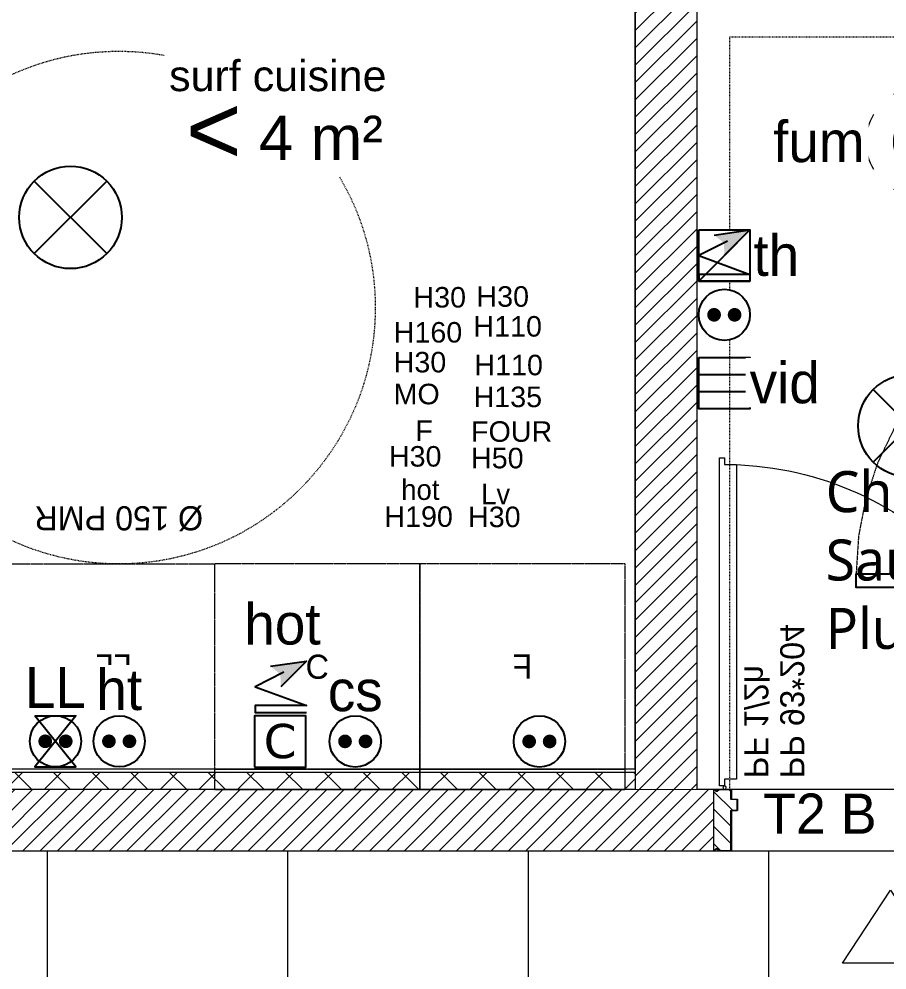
# Model space of a CAD drawing. Header units: centimetres. Extents: x 2191 to 12545, y -680 to 18662.
# Drawn here: x 9735.6 to 9989.4, y 9056.5 to 9334.7 of the extents above; entities that cross this region are included whole.
import ezdxf

# ---------------------------------------------------------------- set-up
doc = ezdxf.new("R2010")
doc.units = ezdxf.units.CM
for name, pattern in [('Style de ligne -13', [0.147638, 0.098425, -0.049213]), ('Style de ligne -18', [0.164042, 0.054681, -0.109361]), ('Style de ligne -5', [0.20828, 0.069425, -0.138855]), ('VW-01', [0.41656, 0.20828, -0.20828])]:
    doc.linetypes.add(name, pattern=pattern)
for name, color, linetype in [('B Aménagement intérieur', 252, 'Continuous'), ('B GÈnÈral_Hatch', 252, 'Continuous'), ('B Général', 252, 'Continuous'), ('C ANNOTATIONS-PMR', 252, 'Style de ligne -5'), ('C ANNOTATIONS-prestations', 252, 'Continuous'), ('C ANNOTATIONS-prestations_Hatch', 252, 'Continuous'), ('C ANNOTATIONS-texte', 252, 'Continuous'), ('D SURFACES-shab', 252, 'Continuous'), ('prlm-CHAUFF', 4, 'Continuous'), ('prlm-EAU-EF', 161, 'Continuous')]:
    doc.layers.add(name, color=color, linetype=linetype)
for name, color, linetype, lineweight in [('prlm-ELEC-CFA', 1, 'Continuous', 25), ('prlm-ELEC-CFO', 1, 'Continuous', 25), ('prlm-ELEC-SSI', 6, 'Continuous', 25)]:
    doc.layers.add(name, color=color, linetype=linetype, lineweight=lineweight)
doc.styles.add('Arial', font='arial.ttf')
doc.styles.add('Eurostile', font='Eurosti.TTF')
doc.styles.add('Eurostile (bold)', font='Eurostib.TTF')
doc.styles.add('Eurostile (italic)', font='Eurostib.TTF')
doc.styles.add('prlm-chauff', font='trebucbi.ttf', dxfattribs={"height": 18})
doc.styles.add('prlm-elec-cfa', font='comic.ttf', dxfattribs={"height": 12})
doc.styles.add('prlm-elec-cfo', font='comic.ttf', dxfattribs={"height": 12})
doc.styles.add('prlm-elec-ssi', font='comic.ttf', dxfattribs={"height": 12})
doc.styles.add('prlm-sejc', font='arial.ttf', dxfattribs={"height": 20})
doc.styles.get("Standard").update_dxf_attribs({"font": 'isocp.shx', "height": 15})
pattern_1 = [(45, (-631.1073, 4809.0284), (2.4253472, -2.6458333), [])]
pattern_2 = [(45, (0, 0), (2.42535, -2.64583), [])]

# ---------------------------------------------------------------- blocks, each defined once
blk = doc.blocks.new('PP 80')
at = {"layer": 'B Général', "flags": 128}
blk.add_lwpolyline([(-43, 2.5), (-43, 85.5), (-39, 85.5), (-39, 2.5)], close=True, dxfattribs=at)
at = {"layer": 'B Général', "linetype": 'Style de ligne -18', "lineweight": 5, "flags": 128}
blk.add_lwpolyline([(46, 2.5), (45.27, 13.33), (43.1, 23.98), (39.53, 34.26), (34.61, 44), (28.44, 53.03), (21.1, 61.19), (12.74, 68.35), (3.5, 74.38), (-6.47, 79.18), (-17, 82.67), (-27.91, 84.79), (-39, 85.5)], dxfattribs=at)
at = {"layer": 'B Général', "color": 7, "linetype": 'Continuous', "lineweight": 5, "flags": 128}
for points in [[(-45, 2.5), (-43, 2.5), (-43, 0), (-40, 0), (-40, -2.5), (-45, -2.5)], [(48, 2.5), (46, 2.5), (46, 0), (43, 0), (43, -2.5), (48, -2.5), (48, -2.5), (48, -2.5), (48, 1.79), (48, 1.79)]]:
    blk.add_lwpolyline(points, close=True, dxfattribs=at)
at = {"layer": 'C ANNOTATIONS-prestations', "insert": (-37.5, 32.5), "char_height": 5.8825, "attachment_point": 1, "rotation": 90, "line_spacing_factor": 0.894142, "style": 'Eurostile'}
blk.add_mtext('PP 83 x 204', dxfattribs=at)
blk = doc.blocks.new('Groupe-139-1')
at = {"layer": 'B Général', "color": 154, "linetype": 'VW-01', "lineweight": 5, "true_color": 0x0053a6, "flags": 128}
blk.add_lwpolyline([(10574.45, 4300.4), (10694.45, 4300.4), (10694.45, 4520.4), (10574.45, 4520.4)], close=True, dxfattribs=at)
at = {"layer": 'D SURFACES-shab', "color": 1, "lineweight": 18, "true_color": 0xff0000, "flags": 128}
blk.add_lwpolyline([(10564.87, 4883.39), (10564.87, 4300.38), (10694.46, 4300.38), (10694.46, 4524.41), (10729.46, 4524.41), (10729.46, 4455.39), (10998.04, 4455.39), (10998.04, 4883.39)], close=True, dxfattribs=at)
at = {"layer": 'B Général', "color": 7, "rotation": 90}
blk.add_blockref('PP 80', (10696.95, 4402.41), dxfattribs=at)
blk = doc.blocks.new('Rond 150_PMR')
at = {"layer": 'B Général', "color": 154, "linetype": 'VW-01', "lineweight": 5, "true_color": 0x0053a6}
blk.add_circle((0, 0), 75, dxfattribs=at)
at = {"layer": 'B Général', "color": 154, "true_color": 0x0053a6, "insert": (-61.5, 0), "char_height": 7.059, "attachment_point": 5, "rotation": 90, "line_spacing_factor": 0.894142, "style": 'Eurostile (italic)'}
blk.add_mtext('Ø 150 PMR', dxfattribs=at)
blk = doc.blocks.new('Lave Linge')
at = {"layer": 'B Général', "color": 7, "linetype": 'Style de ligne -13', "lineweight": 5, "flags": 128}
blk.add_lwpolyline([(-29.47, 30), (-29.47, 36), (30.53, 36), (30.53, 30)], dxfattribs=at)
blk.add_lwpolyline([(-29.47, 30), (30.53, 30), (30.53, -30), (-29.47, -30)], close=True, dxfattribs=at)
at = {"layer": 'B Général', "color": 7, "insert": (0, 0), "char_height": 7.059, "attachment_point": 5, "line_spacing_factor": 0.894142, "style": 'Eurostile'}
blk.add_mtext('LL', dxfattribs=at)
blk = doc.blocks.new('Frigo')
at = {"layer": 'B Général', "color": 7, "linetype": 'Style de ligne -13', "lineweight": 5, "flags": 128}
blk.add_lwpolyline([(-30, 30), (30, 30), (30, -30), (-30, -30)], close=True, dxfattribs=at)
blk.add_lwpolyline([(30, -30), (30, -36), (-30, -36), (-30, -30)], dxfattribs=at)
at = {"layer": 'B Général', "color": 7, "insert": (0, 0), "char_height": 7.06, "attachment_point": 5, "line_spacing_factor": 0.894142, "style": 'Eurostile'}
blk.add_mtext('F', dxfattribs=at)
blk = doc.blocks.new('Cuisson')
at = {"layer": 'B Général', "color": 7, "linetype": 'Style de ligne -13', "lineweight": 5, "flags": 128}
blk.add_lwpolyline([(-30, 30), (-30, 36), (30, 36), (30, 30)], dxfattribs=at)
blk.add_lwpolyline([(-30, 30), (30, 30), (30, -30), (-30, -30)], close=True, dxfattribs=at)
at = {"layer": 'B Général', "color": 7, "insert": (0, 0), "char_height": 7.06, "attachment_point": 5, "line_spacing_factor": 0.894142, "style": 'Eurostile'}
blk.add_mtext('C', dxfattribs=at)
blk = doc.blocks.new('T2 S307 (2D)')
at = {"layer": 'B GÈnÈral_Hatch', "linetype": 'Continuous', "lineweight": 5, "true_color": 0x808080}
h = blk.add_hatch(dxfattribs=at)
h.set_pattern_fill('02_ISOLANT', color=8, style=0, pattern_type=2)
h.set_pattern_definition([(45, (0, 0), (-5.65685, 5.65685), []), (135, (0, 0), (5.65685, 5.65685), [])])
h.paths.add_polyline_path([(53.81, -286.49), (53.81, -291.49), (356.81, -291.49), (356.81, -286.49)])
at = {"layer": 'B Général', "color": 7, "linetype": 'Continuous', "lineweight": 5}
for p, q in [((53.81, -285.49), (356.81, -285.49)), ((53.81, -286.49), (356.81, -286.49)), ((53.81, -291.49), (356.81, -291.49))]:
    blk.add_line(p, q, dxfattribs=at)
at = {"layer": 'B Général', "color": 7, "linetype": 'Continuous', "lineweight": 13}
for p, q in [((53.81, -285.49), (356.81, -285.49)), ((53.81, -291.49), (356.81, -291.49))]:
    blk.add_line(p, q, dxfattribs=at)
at = {"layer": 'D SURFACES-shab', "color": 1, "lineweight": 18, "true_color": 0xff0000, "flags": 128}
blk.add_lwpolyline([(53.81, -225.58), (53.81, -285.49), (356.81, -285.59), (356.81, 291.51), (4.57, 291.51), (4.57, 34.39), (4.57, 34.39), (4.57, -30.61), (4.57, -30.61), (4.57, -158.57), (34.57, -158.57), (34.57, -225.59)], close=True, dxfattribs=at)
at = {"layer": 'B Général', "color": 7, "rotation": 180}
blk.add_blockref('Lave Linge', (204.34, -255.59), dxfattribs=at)
at = {"layer": 'B Général', "color": 7, "xscale": -1, "rotation": 180}
blk.add_blockref('Cuisson', (263.81, -255.59), dxfattribs=at)
at = {"layer": 'B Général', "color": 7, "xscale": -1}
blk.add_blockref('Frigo', (323.81, -255.59), dxfattribs=at)
at = {"layer": 'C ANNOTATIONS-PMR', "color": 7, "rotation": 90}
blk.add_blockref('Rond 150_PMR', (205.77, -150.59), dxfattribs=at)
blk = doc.blocks.new('PP 93_204 PF1_2h mur20')
at = {"layer": 'B GÈnÈral_Hatch', "linetype": 'Continuous', "lineweight": 5}
h = blk.add_hatch(dxfattribs=at)
h.set_pattern_fill('50_BETON', style=0, pattern_type=2)
h.set_pattern_definition(pattern_2)
edge = h.paths.add_edge_path()
edge.add_line((-51.6, -8.95), (-50.94, -8.37))
edge.add_line((-50.94, -8.37), (-50.93, -8.36))
edge.add_arc((-50.79, -8.52), 0.2, 48.9909, 131.0091, ccw=False)
edge.add_line((-50.66, -8.36), (-50.65, -8.37))
edge.add_line((-50.65, -8.37), (-50.1, -8.86))
edge.add_line((-50.1, -8.86), (-50.1, -8.86))
edge.add_arc((-50.06, -8.82), 0.05, 228.9909, 270)
edge.add_line((-50.06, -8.87), (-50.06, -8.87))
edge.add_line((-50.06, -8.87), (-46.7, -8.87))
edge.add_line((-46.7, -8.87), (-46.69, -8.87))
edge.add_arc((-46.69, -8.83), 0.0435, 270, 360)
edge.add_line((-46.65, -8.83), (-46.65, 2.7))
edge.add_arc((-46.48, 2.7), 0.174, 90, 180, ccw=False)
edge.add_line((-46.48, 2.87), (-46.45, 2.87))
edge.add_line((-46.45, 2.87), (-44.9, 2.87))
edge.add_line((-44.9, 2.87), (-44.89, 2.87))
edge.add_arc((-44.89, 2.91), 0.0435, 270, 360)
edge.add_line((-44.85, 2.91), (-44.85, 5.96))
edge.add_arc((-44.89, 5.96), 0.0435, 0, 90)
edge.add_line((-44.89, 6), (-44.9, 6))
edge.add_line((-44.9, 6), (-46.45, 6))
edge.add_line((-46.45, 6), (-46.48, 6))
edge.add_arc((-46.48, 6.17), 0.174, 180, 270, ccw=False)
edge.add_line((-46.65, 6.17), (-46.65, 8.83))
edge.add_arc((-46.69, 8.83), 0.0435, 0, 90)
edge.add_line((-46.69, 8.87), (-46.7, 8.87))
edge.add_line((-46.7, 8.87), (-50.06, 8.87))
edge.add_line((-50.06, 8.87), (-50.06, 8.87))
edge.add_arc((-50.06, 8.82), 0.05, 90, 131.0091)
edge.add_line((-50.1, 8.86), (-50.1, 8.86))
edge.add_line((-50.1, 8.86), (-50.65, 8.37))
edge.add_line((-50.65, 8.37), (-50.66, 8.37))
edge.add_arc((-50.79, 8.52), 0.2, 233.0967, 311.0091, ccw=False)
edge.add_line((-50.91, 8.36), (-50.92, 8.36))
edge.add_line((-50.92, 8.36), (-51.44, 8.81))
edge.add_line((-51.44, 8.81), (-51.44, 8.81))
edge.add_line((-51.44, 8.81), (-51.6, 8.95))
edge.add_line((-51.6, 8.95), (-51.6, -8.95))
h = blk.add_hatch(dxfattribs=at)
h.set_pattern_fill('50_BETON', style=0, pattern_type=2)
h.set_pattern_definition(pattern_2)
edge = h.paths.add_edge_path()
edge.add_line((51.6, -8.95), (50.94, -8.37))
edge.add_line((50.94, -8.37), (50.93, -8.36))
edge.add_arc((50.79, -8.52), 0.2, 48.9909, 131.0091)
edge.add_line((50.66, -8.36), (50.65, -8.37))
edge.add_line((50.65, -8.37), (50.1, -8.86))
edge.add_line((50.1, -8.86), (50.1, -8.86))
edge.add_arc((50.06, -8.82), 0.05, 270, 311.0091, ccw=False)
edge.add_line((50.06, -8.87), (50.06, -8.87))
edge.add_line((50.06, -8.87), (46.7, -8.87))
edge.add_line((46.7, -8.87), (46.69, -8.87))
edge.add_arc((46.69, -8.83), 0.0435, 180, 270, ccw=False)
edge.add_line((46.65, -8.83), (46.65, 2.7))
edge.add_arc((46.48, 2.7), 0.174, 0, 90)
edge.add_line((46.48, 2.87), (46.45, 2.87))
edge.add_line((46.45, 2.87), (44.9, 2.87))
edge.add_line((44.9, 2.87), (44.89, 2.87))
edge.add_arc((44.89, 2.91), 0.0435, 180, 270, ccw=False)
edge.add_line((44.85, 2.91), (44.85, 5.96))
edge.add_arc((44.89, 5.96), 0.0435, 90, 180, ccw=False)
edge.add_line((44.89, 6), (44.9, 6))
edge.add_line((44.9, 6), (46.45, 6))
edge.add_line((46.45, 6), (46.48, 6))
edge.add_arc((46.48, 6.17), 0.174, 270, 360)
edge.add_line((46.65, 6.17), (46.65, 8.83))
edge.add_arc((46.69, 8.83), 0.0435, 90, 180, ccw=False)
edge.add_line((46.69, 8.87), (46.7, 8.87))
edge.add_line((46.7, 8.87), (50.06, 8.87))
edge.add_line((50.06, 8.87), (50.06, 8.87))
edge.add_arc((50.06, 8.82), 0.05, 48.9909, 90, ccw=False)
edge.add_line((50.1, 8.86), (50.1, 8.86))
edge.add_line((50.1, 8.86), (50.65, 8.37))
edge.add_line((50.65, 8.37), (50.66, 8.37))
edge.add_arc((50.79, 8.52), 0.2, 228.9909, 306.9033)
edge.add_line((50.91, 8.36), (50.92, 8.36))
edge.add_line((50.92, 8.36), (51.44, 8.81))
edge.add_line((51.44, 8.81), (51.44, 8.81))
edge.add_line((51.44, 8.81), (51.6, 8.95))
edge.add_line((51.6, 8.95), (51.6, -8.95))
at = {"layer": 'B Général', "linetype": 'Style de ligne -13', "lineweight": 5}
for p, q in [((46.7, 9), (-46.7, 9)), ((46.7, -9), (-46.7, -9))]:
    blk.add_line(p, q, dxfattribs=at)
at = {"layer": 'B Général', "color": 7, "linetype": 'Continuous', "lineweight": 5, "flags": 128}
blk.add_lwpolyline([(45, 12), (48.5, 12), (48.5, 10), (50, 10), (50.01, 106), (48.51, 106), (48.51, 104), (45.01, 104)], close=True, dxfattribs=at)
at = {"layer": 'B Général', "linetype": 'Continuous', "lineweight": 5, "flags": 128}
for points in [[(-46.5, 8.83), (-46.5, 6.17, 0.414214), (-46.46, 6.13), (-46.45, 6.13), (-44.9, 6.13), (-44.87, 6.13, -0.414214), (-44.7, 5.96), (-44.7, 2.91, -0.414214), (-44.87, 2.74), (-44.9, 2.74), (-46.45, 2.74), (-46.46, 2.74, 0.414214), (-46.5, 2.7), (-46.5, -8.83, -0.414214), (-46.67, -9), (-46.7, -9), (-50.06, -9), (-50.07, -9, -0.18087), (-50.2, -8.95), (-50.2, -8.95), (-50.76, -8.47), (-50.76, -8.46, 0.373975), (-50.83, -8.46), (-50.83, -8.47), (-51.49, -9.04), (-51.6, -8.95), (-50.94, -8.37), (-50.93, -8.36, -0.373975), (-50.66, -8.36), (-50.65, -8.37), (-50.1, -8.86), (-50.1, -8.86, 0.18087), (-50.06, -8.87), (-50.06, -8.87), (-46.7, -8.87), (-46.69, -8.87, 0.414214), (-46.65, -8.83), (-46.65, 2.7, -0.414214), (-46.48, 2.87), (-46.45, 2.87), (-44.9, 2.87), (-44.89, 2.87, 0.414214), (-44.85, 2.91), (-44.85, 5.96, 0.414214), (-44.89, 6), (-44.9, 6), (-46.45, 6), (-46.48, 6, -0.414214), (-46.65, 6.17), (-46.65, 8.83, 0.414214), (-46.69, 8.87), (-46.7, 8.87), (-50.06, 8.87), (-50.06, 8.87, 0.18087), (-50.1, 8.86), (-50.1, 8.86), (-50.65, 8.37), (-50.66, 8.37, -0.353689), (-50.91, 8.36), (-50.92, 8.36), (-51.44, 8.81), (-51.44, 8.81), (-51.6, 8.95), (-51.49, 9.04), (-50.88, 8.51, 0.385556), (-50.77, 8.46), (-50.76, 8.47), (-50.2, 8.95), (-50.2, 8.95, -0.18087), (-50.07, 9), (-50.06, 9), (-46.7, 9), (-46.67, 9, -0.414214)], [(46.5, 8.83), (46.5, 6.17, -0.414214), (46.46, 6.13), (46.45, 6.13), (44.9, 6.13), (44.87, 6.13, 0.414214), (44.7, 5.96), (44.7, 2.91, 0.414214), (44.87, 2.74), (44.9, 2.74), (46.45, 2.74), (46.46, 2.74, -0.414214), (46.5, 2.7), (46.5, -8.83, 0.414214), (46.67, -9), (46.7, -9), (50.06, -9), (50.07, -9, 0.18087), (50.2, -8.95), (50.2, -8.95), (50.76, -8.47), (50.76, -8.46, -0.373975), (50.83, -8.46), (50.83, -8.47), (51.49, -9.04), (51.6, -8.95), (50.94, -8.37), (50.93, -8.36, 0.373975), (50.66, -8.36), (50.65, -8.37), (50.1, -8.86), (50.1, -8.86, -0.18087), (50.06, -8.87), (50.06, -8.87), (46.7, -8.87), (46.69, -8.87, -0.414214), (46.65, -8.83), (46.65, 2.7, 0.414214), (46.48, 2.87), (46.45, 2.87), (44.9, 2.87), (44.89, 2.87, -0.414214), (44.85, 2.91), (44.85, 5.96, -0.414214), (44.89, 6), (44.9, 6), (46.45, 6), (46.48, 6, 0.414214), (46.65, 6.17), (46.65, 8.83, -0.414214), (46.69, 8.87), (46.7, 8.87), (50.06, 8.87), (50.06, 8.87, -0.18087), (50.1, 8.86), (50.1, 8.86), (50.65, 8.37), (50.66, 8.37, 0.353689), (50.91, 8.36), (50.92, 8.36), (51.44, 8.81), (51.44, 8.81), (51.6, 8.95), (51.49, 9.04), (50.88, 8.51, -0.385556), (50.77, 8.46), (50.76, 8.47), (50.2, 8.95), (50.2, 8.95, 0.18087), (50.07, 9), (50.06, 9), (46.7, 9), (46.67, 9, 0.414214)]]:
    blk.add_lwpolyline(points, format="xyb", close=True, dxfattribs=at)
at = {"layer": 'B Général', "color": 250, "linetype": 'Continuous', "lineweight": 5, "true_color": 0x444444, "flags": 128}
blk.add_lwpolyline([(0, -20.5), (-14, -41.85), (14, -41.85)], close=True, dxfattribs=at)
at = {"layer": 'B Général', "linetype": 'Continuous', "lineweight": 5}
blk.add_circle((48.5, 9.5), 0.5, dxfattribs=at)
at = {"layer": 'B Général', "color": 7, "linetype": 'Continuous', "lineweight": 5}
blk.add_arc((48.5, 9.5), 94.5, 90, 181.2323, dxfattribs=at)
at = {"layer": 'C ANNOTATIONS-prestations', "insert": (25.17, 12.23), "char_height": 7.059, "attachment_point": 1, "rotation": 90, "line_spacing_factor": 0.894142, "style": 'Eurostile'}
blk.add_mtext('PP 93*204\\PPF 1/2h\\P', dxfattribs=at)
blk = doc.blocks.new('xi.4m²')
at = {"color": 0}
blk.add_wipeout([(-34.54, 20.54), (34.54, 20.54), (34.54, -20.54), (-34.54, -20.54)], dxfattribs=at).dxf.layer = 'prlm-ELEC-CFO'
at = {"layer": 'prlm-ELEC-CFO', "color": 0, "attachment_point": 6, "line_spacing_factor": 0.8, "style": 'prlm-sejc'}
for s, insert, char_height in [('surf cuisine', (30.36, 8.9), 9), ('4 m²', (29.31, -9.19), 13)]:
    blk.add_mtext(s, dxfattribs=dict(at, insert=insert, char_height=char_height))
at = {"layer": 'prlm-ELEC-CFO', "color": 0, "style": 'prlm-sejc', "flags": 8}
blk.add_attdef('?', (-28.3, -16.79), '', height=20, dxfattribs=at)
blk = doc.blocks.new('xi.PTCE')
at = {"layer": 'prlm-ELEC-CFO', "color": 0}
for points in [[(-10.61, 10.61), (10.61, -10.61)], [(10.61, 10.61), (-10.61, -10.61)]]:
    blk.add_lwpolyline(points, dxfattribs=at)
at = {"layer": 'prlm-ELEC-CFO', "color": 0, "linetype": 'ByBlock'}
blk.add_circle((0, 0), 15, dxfattribs=at)
blk = doc.blocks.new('xi.PCHT')
at = {"color": 0, "lineweight": 5}
blk.add_wipeout([(-7.5, -7.5), (7.5, -7.5), (7.5, 7.5), (-7.5, 7.5)], dxfattribs=at).dxf.layer = 'prlm-ELEC-CFO'
at = {"layer": 'prlm-ELEC-CFO', "color": 0, "linetype": 'ByBlock', "lineweight": 5, "const_width": 2}
for points in [[(-4, 0, 1), (-2, 0, 1)], [(2, 0, 1), (4, 0, 1)]]:
    blk.add_lwpolyline(points, format="xyb", close=True, dxfattribs=at)
at = {"layer": 'prlm-ELEC-CFO', "color": 0, "linetype": 'ByBlock', "lineweight": -2}
blk.add_circle((0, 0), 7.5, dxfattribs=at)
blk = doc.blocks.new('xi.PC')
at = {"color": 0, "lineweight": 5}
blk.add_wipeout([(-7.5, -7.5), (7.5, -7.5), (7.5, 7.5), (-7.5, 7.5)], dxfattribs=at).dxf.layer = 'prlm-ELEC-CFO'
at = {"layer": 'prlm-ELEC-CFO', "color": 0, "linetype": 'ByBlock', "lineweight": 5, "const_width": 2}
for points in [[(-4, 0, 1), (-2, 0, 1)], [(2, 0, 1), (4, 0, 1)]]:
    blk.add_lwpolyline(points, format="xyb", close=True, dxfattribs=at)
at = {"layer": 'prlm-ELEC-CFO', "color": 0, "linetype": 'ByBlock', "lineweight": -2}
blk.add_circle((0, 0), 7.5, dxfattribs=at)
blk = doc.blocks.new('xi.SF32')
at = {"layer": 'prlm-ELEC-CFO', "color": 0, "flags": 128}
blk.add_lwpolyline([(-7.5, -7.5), (7.5, -7.5), (7.5, 7.5), (-7.5, 7.5)], close=True, dxfattribs=at)
at = {"layer": 'prlm-ELEC-CFO', "color": 0, "linetype": 'ByBlock', "insert": (0, 0), "char_height": 10, "width": 11.36, "attachment_point": 5}
blk.add_mtext('{\\fVerdana|b0|i0|c0|p34;C}', dxfattribs=at)
blk = doc.blocks.new('xi.PCS')
at = {"color": 0, "lineweight": 5}
blk.add_wipeout([(-7.5, -7.5), (7.5, -7.5), (7.5, 7.5), (-7.5, 7.5)], dxfattribs=at).dxf.layer = 'prlm-ELEC-CFO'
at = {"layer": 'prlm-ELEC-CFO', "color": 0, "linetype": 'ByBlock', "lineweight": 5, "const_width": 2}
for points in [[(-4, 0, 1), (-2, 0, 1)], [(2, 0, 1), (4, 0, 1)]]:
    blk.add_lwpolyline(points, format="xyb", close=True, dxfattribs=at)
at = {"layer": 'prlm-ELEC-CFO', "color": 0, "linetype": 'ByBlock', "lineweight": -2}
blk.add_circle((0, 0), 7.5, dxfattribs=at)
blk = doc.blocks.new('xi.LL')
at = {"color": 0, "lineweight": 5}
blk.add_wipeout([(-7.5, -7.5), (7.5, -7.5), (7.5, 7.5), (-7.5, 7.5)], dxfattribs=at).dxf.layer = 'prlm-ELEC-CFO'
at = {"layer": 'prlm-ELEC-CFO', "color": 0, "linetype": 'ByBlock', "lineweight": 5, "const_width": 2}
for points in [[(-4, 0, 1), (-2, 0, 1)], [(2, 0, 1), (4, 0, 1)]]:
    blk.add_lwpolyline(points, format="xyb", close=True, dxfattribs=at)
at = {"layer": 'prlm-ELEC-CFO', "color": 0, "linetype": 'ByBlock', "lineweight": -2}
blk.add_circle((0, 0), 7.5, dxfattribs=at)
blk = doc.blocks.new('xi.LLrob')
at = {"layer": 'prlm-EAU-EF', "color": 0}
blk.add_lwpolyline([(-6, 7.5), (6, 7.5), (-6, -7.5), (6, -7.5)], close=True, dxfattribs=at)
blk = doc.blocks.new('xi.FUM')
at = {"color": 0}
blk.add_wipeout([(-10.61, -10.61), (-15, 0), (-10.61, 10.61), (0, 15), (10.61, 10.61), (15, 0), (10.61, -10.61), (0, -15)], dxfattribs=at).dxf.layer = 'prlm-ELEC-SSI'
at = {"layer": 'prlm-ELEC-SSI', "color": 0}
for points in [[(-2.12, 2.12), (2.12, -2.12)], [(2.12, 2.12), (-2.12, -2.12)]]:
    blk.add_lwpolyline(points, dxfattribs=at)
blk.add_circle((0, 0), 3, dxfattribs=at)
at = {"layer": 'prlm-ELEC-SSI', "color": 0, "lineweight": 13}
for radius, start, end in [(16, 60, 120), (16, 150, 210), (8, 60, 120), (16, 330, 30), (8, 150, 210), (8, 330, 30), (8, 240, 300), (16, 240, 300)]:
    blk.add_arc((0, 0), radius, start, end, dxfattribs=at)
blk = doc.blocks.new('xi.VID')
at = {"layer": 'prlm-ELEC-CFA', "color": 0, "linetype": 'ByBlock', "lineweight": -2, "flags": 128}
blk.add_lwpolyline([(-7.5, 7.5), (7.5, 7.5), (7.5, -7.5), (-7.5, -7.5)], close=True, dxfattribs=at)
at = {"layer": 'prlm-ELEC-CFA', "color": 0}
for points in [[(-7.5, 2.5), (7.5, 2.5)], [(-7.5, -2.5), (7.5, -2.5)]]:
    blk.add_lwpolyline(points, dxfattribs=at)
blk = doc.blocks.new('xi.TH')
at = {"color": 0, "lineweight": 5}
blk.add_wipeout([(-7.5, -7.5), (7.5, -7.5), (7.5, 7.5), (-7.5, 7.5)], dxfattribs=at).dxf.layer = 'prlm-ELEC-CFA'
at = {"layer": 'prlm-ELEC-CFA', "lineweight": 5}
blk.add_hatch(color=0, dxfattribs=at).paths.add_polyline_path([(-3, 6), (-0.1, 3.7), (0, 0), (7.5, 7.5)])
at = {"layer": 'prlm-ELEC-CFA', "color": 0}
for points in [[(-3, 6), (7.5, 7.5), (0, 0)], [(0.95, 4.23), (-7.5, 0), (7.5, -5.5), (-7.5, -5.5), (-7.5, -7.5), (7.5, -7.5)]]:
    blk.add_lwpolyline(points, dxfattribs=at)
blk = doc.blocks.new('xi.TH-ch')
at = {"layer": 'prlm-CHAUFF', "color": 0, "linetype": 'ByBlock', "lineweight": -2, "flags": 128}
blk.add_lwpolyline([(-7.5, 7.5), (7.5, 7.5), (7.5, -7.5), (-7.5, -7.5)], close=True, dxfattribs=at)
at = {"layer": 'prlm-CHAUFF', "color": 0}
blk.add_lwpolyline([(-7.5, -7.5), (7.5, 7.5)], dxfattribs=at)
blk = doc.blocks.new('xi.hot')
at = {"layer": 'prlm-ELEC-CFO', "lineweight": 5}
blk.add_hatch(color=0, dxfattribs=at).paths.add_polyline_path([(-3, 6), (-0.1, 3.7), (0, 0), (7.5, 7.5)])
at = {"layer": 'prlm-ELEC-CFO', "color": 0}
for points in [[(-3, 6), (7.5, 7.5), (0, 0)], [(0.95, 4.23), (-7.5, 0), (7.5, -5.5), (-7.5, -5.5), (-7.5, -7.5), (7.5, -7.5)]]:
    blk.add_lwpolyline(points, dxfattribs=at)

msp = doc.modelspace()

# ---------------------------------------------------------------- hatches: boundary and pattern name
at = {"layer": 'B GÈnÈral_Hatch', "linetype": 'Continuous', "lineweight": 5}
h = msp.add_hatch(dxfattribs=at)
h.set_pattern_fill('50_BETON', style=0, pattern_type=2)
h.set_pattern_definition(pattern_1)
h.paths.add_polyline_path([(9915.76, 9109.41), (9933.76, 9109.41), (9933.76, 9918.53), (9915.76, 9918.53)])
h = msp.add_hatch(dxfattribs=at)
h.set_pattern_fill('50_BETON', style=0, pattern_type=2)
h.set_pattern_definition(pattern_1)
h.paths.add_polyline_path([(9558.52, 9109.37), (9558.52, 9091.37), (9938.76, 9091.39), (9938.76, 9109.39)])
at = {"layer": 'C ANNOTATIONS-prestations_Hatch', "linetype": 'Continuous', "lineweight": 9, "true_color": 0x989898}
h = msp.add_hatch(dxfattribs=at)
h.set_pattern_fill('DALETTES TERRASSE 50X50', color=252, scale=1.406016, style=0, pattern_type=2)
h.set_pattern_definition([(0, (8900.25, 8961.325), (4e-15, -70.3008), []), (270, (8900.25, 8961.325), (70.3008, 0), [])])
h.paths.add_polyline_path([(8429.69, 9091.33), (8429.69, 7874.22), (8559.69, 7874.22), (8559.69, 8360.42), (8583.34, 8360.42), (8583.34, 8525.42), (8558.38, 8525.42), (8558.38, 8946.42), (9181.69, 8946.42), (9181.69, 8961.44), (10800.34, 8961.33), (10800.34, 9091.33)])

# ---------------------------------------------------------------- linework, layer by layer
at = {"layer": 'B Général', "color": 7, "linetype": 'Continuous', "lineweight": 18}
for p, q in [((9915.76, 9918.53), (9915.76, 9109.41)), ((9933.76, 9918.53), (9933.76, 9109.41)), ((9558.52, 9109.37), (9938.76, 9109.39)), ((9558.52, 9091.37), (9938.76, 9091.39))]:
    msp.add_line(p, q, dxfattribs=at)
at = {"layer": 'B Général', "color": 7, "linetype": 'Continuous', "lineweight": 5}
for p, q in [((9915.76, 9918.53), (9915.76, 9109.41)), ((9933.76, 9918.53), (9933.76, 9109.41)), ((9558.52, 9109.37), (9938.76, 9109.39)), ((9938.76, 9091.39), (9938.76, 9109.39)), ((9558.52, 9091.37), (9938.76, 9091.39))]:
    msp.add_line(p, q, dxfattribs=at)
at = {"layer": 'C ANNOTATIONS-prestations', "color": 7, "linetype": 'Continuous', "lineweight": 5, "flags": 128}
msp.add_lwpolyline([(8429.69, 9091.33), (8429.69, 7874.22), (8559.69, 7874.22), (8559.69, 8360.42), (8583.34, 8360.42), (8583.34, 8525.42), (8558.38, 8525.42), (8558.38, 8946.42), (9181.69, 8946.42), (9181.69, 8961.44), (10800.34, 8961.33), (10800.34, 9091.33)], close=True, dxfattribs=at)

# ---------------------------------------------------------------- block references
at = {"layer": 'B Aménagement intérieur', "color": 7}
for name, p in [('T2 S307 (2D)', (9558.95, 9400.9)), ('Groupe-139-1', (-631.11, 4809.03))]:
    msp.add_blockref(name, p, dxfattribs=at)
at = {"layer": 'B Général', "color": 7, "xscale": -1, "rotation": 0.003575057043763152}
msp.add_blockref('PP 93_204 PF1_2h mur20', (9990.36, 9100.4), dxfattribs=at)
at = {"layer": 'prlm-ELEC-CFA'}
msp.add_blockref('xi.VID', (9941.8, 9228.23), dxfattribs=at)
at = {"layer": 'prlm-ELEC-CFO'}
for name, p in [('xi.PTCE', (9750.6, 9276.69)), ('xi.PTCE', (9995.91, 9215.7)), ('xi.hot', (9812.08, 9139.38)), ('xi.SF32', (9811.88, 9123.41))]:
    msp.add_blockref(name, p, dxfattribs=at)

# ---------------------------------------------------------------- texts
at = {"layer": 'C ANNOTATIONS-texte', "color": 7, "insert": (9995.08, 9108.14), "char_height": 11.765, "width": 98.5279, "attachment_point": 2, "line_spacing_factor": 0.894142, "style": 'Eurostile (bold)'}
msp.add_mtext('T2 B {\\fEurostile|b0|i0|c0|p0;- S307}', dxfattribs=at)
at = {"layer": 'prlm-CHAUFF', "insert": (9971.43, 9202.47), "char_height": 12, "width": 189.924, "attachment_point": 1, "style": 'prlm-chauff'}
msp.add_mtext('Chaudière individuelle Saunier Duval Thema Plus Condens F30 ', dxfattribs=at)
at = {"layer": 'prlm-ELEC-CFO', "lineweight": 25, "style": 'Arial'}
for s, p in [('H30', (9850.89, 9250.32)), ('H30', (9869.31, 9250.55)), ('H110', (9868.43, 9241.82)), ('H160', (9845.12, 9240.08)), ('H30', (9845.11, 9231.34)), ('H110', (9868.72, 9230.5)), ('MO', (9845.07, 9222.02)), ('H135', (9868.47, 9221.19)), ('F', (9851.42, 9211.29)), ('FOUR', (9867.73, 9211.05)), ('H30', (9843.71, 9203.79)), ('H50', (9867.73, 9203.28)), ('H190', (9842.39, 9186.16))]:
    msp.add_text(s, height=6, dxfattribs=at).set_placement(p)

# ---------------------------------------------------------------- next in the draw order: block references
at = {"layer": 'prlm-ELEC-CFA'}
msp.add_blockref('xi.TH', (9941.8, 9265.51), dxfattribs=at)
at = {"layer": 'prlm-ELEC-CFO'}
msp.add_blockref('xi.4m²', (9812.66, 9309.16), dxfattribs=at).add_auto_attribs({'?': '<'})
for name, p in [('xi.PC', (9941.8, 9248.19)), ('xi.LL', (9746.21, 9123.43)), ('xi.PCHT', (9764.84, 9123.43)), ('xi.PCS', (9833.88, 9123.41)), ('xi.PC', (9887.72, 9123.39))]:
    msp.add_blockref(name, p, dxfattribs=at)
at = {"layer": 'prlm-ELEC-SSI'}
msp.add_blockref('xi.FUM', (9999.24, 9298.77), dxfattribs=at)

# ---------------------------------------------------------------- next in the draw order: texts
at = {"layer": 'prlm-ELEC-CFA', "lineweight": 20, "insert": (9959.46, 9228.23), "char_height": 12, "attachment_point": 5, "line_spacing_factor": 0.8, "style": 'prlm-elec-cfa', "bg_fill": 3, "box_fill_scale": 1.1, "bg_fill_color": 256, "bg_fill_transparency": 0}
msp.add_mtext('vid', dxfattribs=at)
at = {"layer": 'prlm-ELEC-CFO', "lineweight": 20, "line_spacing_factor": 0.8, "style": 'prlm-elec-cfo', "bg_fill": 3, "bg_fill_color": 256, "bg_fill_transparency": 0}
for s, insert, char_height, attachment_point, box_fill_scale in [('hot', (9852.9, 9200.04), 6, 2, 0.95), ('Lv', (9874.93, 9195.77), 6, 5, 1.1), ('hot', (9812.58, 9163.74), 12, 2, 0.95)]:
    msp.add_mtext(s, dxfattribs=dict(at, insert=insert, char_height=char_height, attachment_point=attachment_point, box_fill_scale=box_fill_scale))

# ---------------------------------------------------------------- next in the draw order: texts
at = {"layer": 'prlm-ELEC-CFA', "lineweight": 20, "insert": (9957, 9265.51), "char_height": 12, "attachment_point": 5, "line_spacing_factor": 0.8, "style": 'prlm-elec-cfa', "bg_fill": 3, "box_fill_scale": 1.1, "bg_fill_color": 256, "bg_fill_transparency": 0}
msp.add_mtext('th', dxfattribs=at)
at = {"layer": 'prlm-ELEC-CFO', "lineweight": 25, "style": 'Arial'}
msp.add_text('H30', height=6, dxfattribs=at).set_placement((9866.85, 9186.08))
at = {"layer": 'prlm-ELEC-CFO', "lineweight": 20, "char_height": 12, "attachment_point": 5, "line_spacing_factor": 0.8, "style": 'prlm-elec-cfo', "bg_fill": 3, "box_fill_scale": 1.1, "bg_fill_color": 256, "bg_fill_transparency": 0}
for s, insert in [('ht', (9764.85, 9138.5)), ('cs', (9833.88, 9138.15))]:
    msp.add_mtext(s, dxfattribs=dict(at, insert=insert))
at = {"layer": 'prlm-ELEC-SSI', "lineweight": 20, "insert": (9969.43, 9298.77), "char_height": 12, "attachment_point": 5, "line_spacing_factor": 0.8, "style": 'prlm-elec-ssi', "bg_fill": 3, "box_fill_scale": 1.1, "bg_fill_color": 256, "bg_fill_transparency": 0}
msp.add_mtext('fum', dxfattribs=at)

# ---------------------------------------------------------------- next in the draw order: texts
at = {"layer": 'prlm-CHAUFF', "lineweight": 20, "insert": (9957, 9265.51), "char_height": 12, "attachment_point": 5, "line_spacing_factor": 0.8, "style": 'prlm-elec-cfa', "bg_fill": 3, "box_fill_scale": 1.1, "bg_fill_color": 256, "bg_fill_transparency": 0}
msp.add_mtext('th', dxfattribs=at)
at = {"layer": 'prlm-ELEC-CFO', "lineweight": 20, "insert": (9746.21, 9139.18), "char_height": 12, "attachment_point": 5, "line_spacing_factor": 0.8, "style": 'prlm-elec-cfo', "bg_fill": 3, "box_fill_scale": 1.1, "bg_fill_color": 256, "bg_fill_transparency": 0}
msp.add_mtext('LL', dxfattribs=at)

# ---------------------------------------------------------------- next in the draw order: block references
at = {"layer": 'prlm-CHAUFF'}
msp.add_blockref('xi.TH-ch', (9941.8, 9265.51), dxfattribs=at)

# ---------------------------------------------------------------- next in the draw order: texts
at = {"layer": 'prlm-EAU-EF', "lineweight": 20, "insert": (9746.21, 9139.18), "char_height": 12, "attachment_point": 5, "line_spacing_factor": 0.8, "style": 'prlm-elec-cfo', "bg_fill": 3, "box_fill_scale": 1.1, "bg_fill_color": 256, "bg_fill_transparency": 0}
msp.add_mtext('LL', dxfattribs=at)

# ---------------------------------------------------------------- next in the draw order: block references
at = {"layer": 'prlm-EAU-EF'}
msp.add_blockref('xi.LLrob', (9746.21, 9123.43), dxfattribs=at)

doc.saveas('drawing.dxf')
